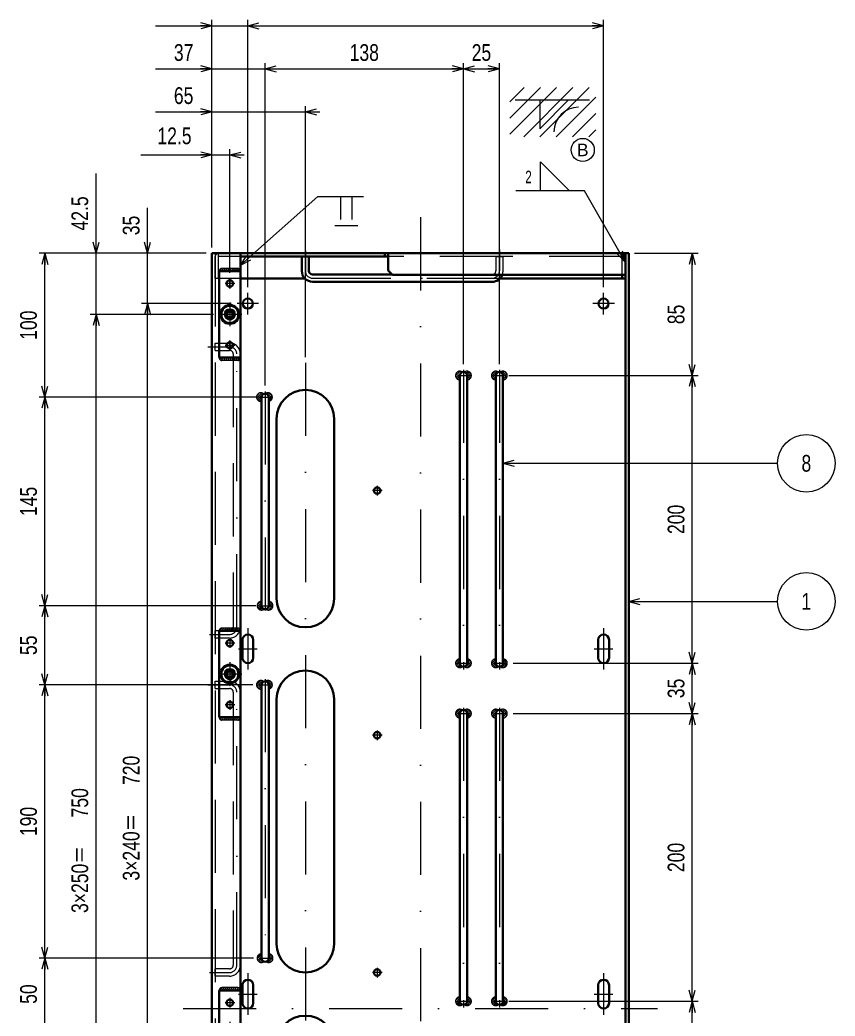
# Model space of a CAD drawing. Header units: millimetres. Extents: x -318 to 832, y 7 to 590.
# Drawn here: x 296.8 to 438.6, y 274.1 to 447.2 of the extents above; entities that cross this region are included whole.
import ezdxf
from ezdxf.enums import TextEntityAlignment as Align

# ---------------------------------------------------------------- set-up
doc = ezdxf.new("R2010")
doc.units = ezdxf.units.MM
for name, pattern in [('DASHDOT', [25.3, 12.7, -6.3, 0, -6.3]), ('DASHED', [19, 12.7, -6.3]), ('DIVIDE', [31.6, 12.7, -6.3, 0, -6.3, 0, -6.3])]:
    doc.linetypes.add(name, pattern=pattern)
for name, color, linetype in [('GR1_02', 7, 'Continuous'), ('GR1_03', 7, 'Continuous'), ('GR1_06', 7, 'Continuous'), ('GR1_11', 7, 'Continuous'), ('GR1_12', 7, 'Continuous'), ('GR1_14', 7, 'Continuous'), ('GR1_15', 7, 'Continuous'), ('GR1_16', 7, 'Continuous')]:
    doc.layers.add(name, color=color, linetype=linetype)
doc.styles.add('HG丸ｺﾞｼｯｸM-PRO', font='')
doc.styles.get('HG丸ｺﾞｼｯｸM-PRO').set_extended_font_data('HG丸ｺﾞｼｯｸM-PRO')
pattern_1 = [(45, (0, 0), (-0.1767767, 0.1767767), [])]

# ---------------------------------------------------------------- blocks, each defined once
blk = doc.blocks.new('BLKF084')
at = {"layer": 'GR1_12', "color": 3, "linetype": 'Continuous', "lineweight": 35}
for p, q in [((331.45, 388.49), (331.45, 403.49)), ((331.45, 403.49), (335.2, 403.49)), ((335.2, 403.49), (335.2, 388.49)), ((335.2, 388.49), (331.45, 388.49))]:
    blk.add_line(p, q, dxfattribs=at)
blk = doc.blocks.new('BLKF083')
at = {"layer": 'GR1_12', "color": 4, "linetype": 'DASHDOT', "lineweight": 13}
for p, q in [((333.32, 402.21), (333.32, 400.52)), ((334.17, 401.37), (332.48, 401.37)), ((333.32, 398.06), (333.32, 393.93)), ((335.38, 395.99), (331.26, 395.99)), ((333.32, 391.46), (333.32, 389.77)), ((334.17, 390.62), (332.48, 390.62))]:
    blk.add_line(p, q, dxfattribs=at)
at = {"layer": 'GR1_12', "color": 3, "linetype": 'Continuous', "lineweight": 35}
for centre, radius in [((333.32, 401.37), 0.562), ((333.32, 395.99), 1.62), ((333.32, 390.62), 0.562)]:
    blk.add_circle(centre, radius, dxfattribs=at)
blk.add_blockref('BLKF084', (0, 0), dxfattribs=at)
blk = doc.blocks.new('BLKF085')
at = {"layer": 'GR1_12', "color": 3, "linetype": 'Continuous', "lineweight": 35}
for radius in [1.62, 1.5, 0.875, 0.625, 0.5]:
    blk.add_circle((333.32, 395.99), radius, dxfattribs=at)
at = {"layer": 'GR1_12', "color": 4, "linetype": 'DASHED', "lineweight": 13}
for radius in [1.5, 1.48]:
    blk.add_circle((333.32, 395.99), radius, dxfattribs=at)
blk = doc.blocks.new('BLKF087')
at = {"layer": 'GR1_12', "color": 3, "linetype": 'Continuous', "lineweight": 35}
for p, q in [((331.45, 325.99), (331.45, 340.99)), ((331.45, 340.99), (335.2, 340.99)), ((335.2, 340.99), (335.2, 325.99)), ((335.2, 325.99), (331.45, 325.99))]:
    blk.add_line(p, q, dxfattribs=at)
blk = doc.blocks.new('BLKF086')
at = {"layer": 'GR1_12', "color": 4, "linetype": 'DASHDOT', "lineweight": 13}
for p, q in [((333.32, 339.71), (333.32, 338.02)), ((334.17, 338.87), (332.48, 338.87)), ((333.32, 335.56), (333.32, 331.43)), ((335.38, 333.49), (331.26, 333.49)), ((333.32, 328.96), (333.32, 327.27)), ((334.17, 328.12), (332.48, 328.12))]:
    blk.add_line(p, q, dxfattribs=at)
at = {"layer": 'GR1_12', "color": 3, "linetype": 'Continuous', "lineweight": 35}
for centre, radius in [((333.32, 338.87), 0.562), ((333.32, 333.49), 1.62), ((333.32, 328.12), 0.562)]:
    blk.add_circle(centre, radius, dxfattribs=at)
blk.add_blockref('BLKF087', (0, 0), dxfattribs=at)
blk = doc.blocks.new('BLKF088')
at = {"layer": 'GR1_12', "color": 3, "linetype": 'Continuous', "lineweight": 35}
for radius in [1.62, 1.5, 0.875, 0.625, 0.5]:
    blk.add_circle((333.32, 333.49), radius, dxfattribs=at)
at = {"layer": 'GR1_12', "color": 4, "linetype": 'DASHED', "lineweight": 13}
for radius in [1.5, 1.48]:
    blk.add_circle((333.32, 333.49), radius, dxfattribs=at)
blk = doc.blocks.new('BLKF090')
at = {"layer": 'GR1_12', "color": 3, "linetype": 'Continuous', "lineweight": 35}
for p, q in [((331.45, 263.49), (331.45, 278.49)), ((331.45, 278.49), (335.2, 278.49)), ((335.2, 278.49), (335.2, 263.49)), ((335.2, 263.49), (331.45, 263.49))]:
    blk.add_line(p, q, dxfattribs=at)
blk = doc.blocks.new('BLKF089')
at = {"layer": 'GR1_12', "color": 4, "linetype": 'DASHDOT', "lineweight": 13}
for p, q in [((333.32, 277.21), (333.32, 275.52)), ((334.17, 276.37), (332.48, 276.37)), ((333.32, 273.06), (333.32, 268.93)), ((335.38, 270.99), (331.26, 270.99)), ((334.17, 265.62), (332.48, 265.62)), ((333.32, 266.46), (333.32, 264.77))]:
    blk.add_line(p, q, dxfattribs=at)
at = {"layer": 'GR1_12', "color": 3, "linetype": 'Continuous', "lineweight": 35}
for centre, radius in [((333.32, 276.37), 0.562), ((333.32, 270.99), 1.62), ((333.32, 265.62), 0.562)]:
    blk.add_circle(centre, radius, dxfattribs=at)
blk.add_blockref('BLKF090', (0, 0), dxfattribs=at)
blk = doc.blocks.new('BLKF099')
at = {"layer": 'GR1_11', "color": 3, "linetype": 'Continuous', "lineweight": 35}
for p, q in [((373.32, 335.37), (373.32, 385.37)), ((374.57, 385.37), (374.57, 335.37))]:
    blk.add_line(p, q, dxfattribs=at)
for centre, start, end in [((373.95, 385.37), 0, 180), ((373.95, 335.37), 180, 0)]:
    blk.add_arc(centre, 0.625, start, end, dxfattribs=at)
blk = doc.blocks.new('BLKF100')
at = {"layer": 'GR1_11', "color": 3, "linetype": 'Continuous', "lineweight": 35}
for p, q in [((379.57, 335.37), (379.57, 385.37)), ((380.82, 385.37), (380.82, 335.37))]:
    blk.add_line(p, q, dxfattribs=at)
for centre, start, end in [((380.2, 385.37), 0, 180), ((380.2, 335.37), 180, 0)]:
    blk.add_arc(centre, 0.625, start, end, dxfattribs=at)
blk = doc.blocks.new('BLKF101')
at = {"layer": 'GR1_11', "color": 3, "linetype": 'Continuous', "lineweight": 35}
for p, q in [((373.32, 276.62), (373.32, 326.62)), ((374.57, 326.62), (374.57, 276.62))]:
    blk.add_line(p, q, dxfattribs=at)
for centre, start, end in [((373.95, 326.62), 0, 180), ((373.95, 276.62), 180, 0)]:
    blk.add_arc(centre, 0.625, start, end, dxfattribs=at)
blk = doc.blocks.new('BLKF102')
at = {"layer": 'GR1_11', "color": 3, "linetype": 'Continuous', "lineweight": 35}
for p, q in [((379.57, 276.62), (379.57, 326.62)), ((380.82, 326.62), (380.82, 276.62))]:
    blk.add_line(p, q, dxfattribs=at)
for centre, start, end in [((380.2, 326.62), 0, 180), ((380.2, 276.62), 180, 0)]:
    blk.add_arc(centre, 0.625, start, end, dxfattribs=at)
blk = doc.blocks.new('BLKF106')
at = {"layer": 'GR1_11', "color": 4, "linetype": 'DASHDOT', "lineweight": 13}
for p, q in [((346.45, 407.03), (346.45, 403.54)), ((380.2, 407.3), (380.2, 403.54)), ((347.7, 402.29), (378.95, 402.29))]:
    blk.add_line(p, q, dxfattribs=at)
at = {"layer": 'GR1_11', "color": 4, "linetype": 'DASHED', "lineweight": 13}
for p, q in [((345.82, 406.04), (347.07, 406.04)), ((379.57, 406.04), (379.57, 403.54)), ((379.57, 406.04), (380.82, 406.04)), ((380.82, 406.04), (380.82, 403.54)), ((378.95, 402.92), (361.57, 402.92))]:
    blk.add_line(p, q, dxfattribs=at)
at = {"layer": 'GR1_11', "color": 3, "linetype": 'Continuous', "lineweight": 35}
for p, q in [((345.82, 403.54), (345.82, 406.04)), ((347.07, 403.54), (347.07, 406.04)), ((361.57, 402.92), (347.7, 402.92)), ((378.95, 401.67), (347.7, 401.67))]:
    blk.add_line(p, q, dxfattribs=at)
for centre, radius, start, end in [((347.7, 403.54), 1.87, 180, 270), ((347.7, 403.54), 0.625, 180, 270), ((378.95, 403.54), 1.88, 270, 338.8998)]:
    blk.add_arc(centre, radius, start, end, dxfattribs=at)
at = {"layer": 'GR1_11', "color": 4, "linetype": 'DASHDOT', "lineweight": 13}
for centre, start, end in [((347.7, 403.54), 180, 270), ((378.95, 403.54), 270, 0)]:
    blk.add_arc(centre, 1.25, start, end, dxfattribs=at)
at = {"layer": 'GR1_11', "color": 4, "linetype": 'DASHED', "lineweight": 13}
for radius, start in [(0.625, 270), (1.88, 338.8998)]:
    blk.add_arc((378.95, 403.54), radius, start, 0, dxfattribs=at)
blk = doc.blocks.new('BLKF107')
at = {"layer": 'GR1_11', "color": 3, "linetype": 'Continuous', "lineweight": 35}
for p, q in [((338.82, 284.74), (338.82, 331.62)), ((340.07, 331.62), (340.07, 284.12)), ((338.82, 284.12), (338.82, 284.74))]:
    blk.add_line(p, q, dxfattribs=at)
for centre, start, end in [((339.45, 331.62), 34.9152, 180), ((339.45, 331.62), 0, 34.9152), ((339.45, 284.12), 180, 0)]:
    blk.add_arc(centre, 0.625, start, end, dxfattribs=at)
blk = doc.blocks.new('BLKF108')
at = {"layer": 'GR1_11', "color": 3, "linetype": 'Continuous', "lineweight": 35}
for p, q in [((338.82, 345.37), (338.82, 381.62)), ((340.07, 381.62), (340.07, 345.37))]:
    blk.add_line(p, q, dxfattribs=at)
for centre, start, end in [((339.45, 381.62), 34.9152, 180), ((339.45, 381.62), 0, 34.9152), ((339.45, 345.37), 180, 325.0848), ((339.45, 345.37), 325.0848, 0)]:
    blk.add_arc(centre, 0.625, start, end, dxfattribs=at)
blk = doc.blocks.new('FXTIP_ARROW_S')
at = {"color": 0, "linetype": 'Continuous', "lineweight": -2}
for q in [(-1, 0), (-0.966, 0.259), (-0.966, -0.259)]:
    blk.add_line((0, 0), q, dxfattribs=at)
blk = doc.blocks.new('FXTIP_ARROW_E')
at = {"color": 0, "linetype": 'Continuous', "lineweight": -2}
for q in [(-1, 0), (-0.966, 0.259), (-0.966, -0.259)]:
    blk.add_line((0, 0), q, dxfattribs=at)
blk = doc.blocks.new('BLKF120')
at = {"layer": 'GR1_16', "color": 4, "linetype": 'Continuous', "lineweight": 13}
for p, q in [((352.54, 416.5), (352.54, 412.5)), ((354.54, 416.5), (354.54, 412.5)), ((351.58, 411.44), (355.58, 411.44))]:
    blk.add_line(p, q, dxfattribs=at)
blk = doc.blocks.new('BLKF128')
at = {"layer": 'GR1_16', "linetype": 'DIVIDE', "lineweight": 13}
h = blk.add_hatch(dxfattribs=at)
h.set_pattern_fill('_USER', color=4, scale=0.25, angle=45, style=0, pattern_type=0)
h.set_pattern_definition(pattern_1)
edge = h.paths.add_edge_path(flags=0)
edge.add_line((331.95, 403.99), (334.7, 403.99))
edge.add_arc((334.7, 403.49), 0.5, 0, 90, ccw=False)
edge.add_line((335.2, 403.49), (331.45, 403.49))
edge.add_arc((331.95, 403.49), 0.5, 90, 180, ccw=False)
at = {"layer": 'GR1_16', "color": 4, "linetype": 'DIVIDE', "lineweight": 13}
blk.add_line((334.7, 403.99), (331.95, 403.99), dxfattribs=at)
for centre, start, end in [((331.95, 403.49), 90, 180), ((334.7, 403.49), 0, 90)]:
    blk.add_arc(centre, 0.5, start, end, dxfattribs=at)
blk = doc.blocks.new('BLKF129')
at = {"layer": 'GR1_16', "linetype": 'DIVIDE', "lineweight": 13}
h = blk.add_hatch(dxfattribs=at)
h.set_pattern_fill('_USER', color=4, scale=0.25, angle=45, style=0, pattern_type=0)
h.set_pattern_definition(pattern_1)
edge = h.paths.add_edge_path(flags=0)
edge.add_line((331.95, 387.99), (334.7, 387.99))
edge.add_arc((334.7, 388.49), 0.5, 270, 360)
edge.add_line((335.2, 388.49), (331.45, 388.49))
edge.add_arc((331.95, 388.49), 0.5, 180, 270)
at = {"layer": 'GR1_16', "color": 4, "linetype": 'DIVIDE', "lineweight": 13}
blk.add_line((334.7, 387.99), (331.95, 387.99), dxfattribs=at)
for centre, start, end in [((331.95, 388.49), 180, 270), ((334.7, 388.49), 270, 0)]:
    blk.add_arc(centre, 0.5, start, end, dxfattribs=at)
blk = doc.blocks.new('BLKF134')
at = {"layer": 'GR1_16', "linetype": 'DIVIDE', "lineweight": 13}
h = blk.add_hatch(dxfattribs=at)
h.set_pattern_fill('_USER', color=4, scale=0.25, angle=45, style=0, pattern_type=0)
h.set_pattern_definition(pattern_1)
edge = h.paths.add_edge_path(flags=0)
edge.add_line((331.95, 341.49), (334.7, 341.49))
edge.add_arc((334.7, 340.99), 0.5, 0, 90, ccw=False)
edge.add_line((335.2, 340.99), (331.45, 340.99))
edge.add_arc((331.95, 340.99), 0.5, 90, 180, ccw=False)
at = {"layer": 'GR1_16', "color": 4, "linetype": 'DIVIDE', "lineweight": 13}
blk.add_line((334.7, 341.49), (331.95, 341.49), dxfattribs=at)
for centre, start, end in [((331.95, 340.99), 90, 180), ((334.7, 340.99), 0, 90)]:
    blk.add_arc(centre, 0.5, start, end, dxfattribs=at)
blk = doc.blocks.new('BLKF135')
at = {"layer": 'GR1_16', "linetype": 'DIVIDE', "lineweight": 13}
h = blk.add_hatch(dxfattribs=at)
h.set_pattern_fill('_USER', color=4, scale=0.25, angle=45, style=0, pattern_type=0)
h.set_pattern_definition(pattern_1)
edge = h.paths.add_edge_path(flags=0)
edge.add_line((331.95, 325.49), (334.7, 325.49))
edge.add_arc((334.7, 325.99), 0.5, 270, 360)
edge.add_line((335.2, 325.99), (331.45, 325.99))
edge.add_arc((331.95, 325.99), 0.5, 180, 270)
at = {"layer": 'GR1_16', "color": 4, "linetype": 'DIVIDE', "lineweight": 13}
blk.add_line((334.7, 325.49), (331.95, 325.49), dxfattribs=at)
for centre, start, end in [((331.95, 325.99), 180, 270), ((334.7, 325.99), 270, 0)]:
    blk.add_arc(centre, 0.5, start, end, dxfattribs=at)
blk = doc.blocks.new('BLKF140')
at = {"layer": 'GR1_16', "linetype": 'DIVIDE', "lineweight": 13}
h = blk.add_hatch(dxfattribs=at)
h.set_pattern_fill('_USER', color=4, scale=0.25, angle=45, style=0, pattern_type=0)
h.set_pattern_definition(pattern_1)
edge = h.paths.add_edge_path(flags=0)
edge.add_line((331.95, 278.99), (334.7, 278.99))
edge.add_arc((334.7, 278.49), 0.5, 0, 90, ccw=False)
edge.add_line((335.2, 278.49), (331.45, 278.49))
edge.add_arc((331.95, 278.49), 0.5, 90, 180, ccw=False)
at = {"layer": 'GR1_16', "color": 4, "linetype": 'DIVIDE', "lineweight": 13}
blk.add_line((334.7, 278.99), (331.95, 278.99), dxfattribs=at)
for centre, start, end in [((331.95, 278.49), 90, 180), ((334.7, 278.49), 0, 90)]:
    blk.add_arc(centre, 0.5, start, end, dxfattribs=at)
blk = doc.blocks.new('BLKF164')
at = {"layer": 'GR1_02', "color": 3, "linetype": 'Continuous', "lineweight": 35}
for p, q in [((330.2, 144.12), (330.2, 406.62)), ((330.2, 406.62), (402.7, 406.62)), ((335.2, 406.04), (335.2, 406.62)), ((335.2, 198.49), (335.2, 406.62)), ((402.12, 404.74), (402.12, 406.62)), ((402.7, 406.62), (402.7, 199.74)), ((402.12, 404.74), (402.12, 196.12)), ((402.7, 199.74), (402.7, 144.12)), ((335.2, 196.12), (335.2, 198.49)), ((335.2, 145.87), (335.2, 196.12)), ((335.2, 144.12), (335.2, 145.87)), ((402.7, 144.12), (330.2, 144.12))]:
    blk.add_line(p, q, dxfattribs=at)
at = {"layer": 'GR1_02', "color": 4, "linetype": 'DASHED', "lineweight": 13}
for p, q in [((330.77, 406.62), (330.77, 144.12)), ((402.12, 144.12), (402.12, 196.12))]:
    blk.add_line(p, q, dxfattribs=at)
blk = doc.blocks.new('BLKF165')
at = {"layer": 'GR1_02', "color": 3, "linetype": 'Continuous', "lineweight": 35}
for p, q in [((341.45, 286.62), (341.45, 329.12)), ((351.45, 286.62), (351.45, 329.12))]:
    blk.add_line(p, q, dxfattribs=at)
for centre, start, end in [((346.45, 329.12), 0, 180), ((346.45, 286.62), 180, 0)]:
    blk.add_arc(centre, 5, start, end, dxfattribs=at)
blk = doc.blocks.new('BLKF166')
at = {"layer": 'GR1_02', "color": 3, "linetype": 'Continuous', "lineweight": 35}
for p, q in [((341.45, 346.62), (341.45, 377.87)), ((351.45, 346.62), (351.45, 377.87))]:
    blk.add_line(p, q, dxfattribs=at)
for centre, start, end in [((346.45, 377.87), 0, 180), ((346.45, 346.62), 180, 0)]:
    blk.add_arc(centre, 5, start, end, dxfattribs=at)
blk = doc.blocks.new('BLKF167')
at = {"layer": 'GR1_02', "color": 3, "linetype": 'Continuous', "lineweight": 35}
for p, q in [((341.45, 237.87), (341.45, 269.12)), ((351.45, 237.87), (351.45, 269.12))]:
    blk.add_line(p, q, dxfattribs=at)
for centre, start, end in [((346.45, 269.12), 0, 180), ((346.45, 237.87), 180, 0)]:
    blk.add_arc(centre, 5, start, end, dxfattribs=at)
blk = doc.blocks.new('BLKF163')
at = {"layer": 'GR1_02', "color": 4, "linetype": 'DASHDOT', "lineweight": 13}
for p, q in [((366.45, 412.87), (366.45, 201.84)), ((336.45, 395.99), (336.45, 399.74)), ((398.32, 395.99), (398.32, 399.74)), ((338.32, 397.87), (334.57, 397.87)), ((400.2, 397.87), (396.45, 397.87)), ((346.45, 387.57), (346.45, 228.48)), ((325.2, 275.37), (407.7, 275.37)), ((366.45, 196.84), (366.45, 140.99)), ((333.32, 191.66), (333.32, 194.66)), ((399.57, 191.66), (399.57, 194.66)), ((334.82, 193.24), (331.82, 193.24)), ((398.07, 193.24), (401.07, 193.24)), ((333.32, 184.83), (333.32, 187.83)), ((399.57, 184.83), (399.57, 187.83)), ((334.82, 186.24), (331.82, 186.24)), ((398.07, 186.24), (401.07, 186.24)), ((333.32, 154.16), (333.32, 157.16)), ((399.57, 154.16), (399.57, 157.16)), ((334.82, 155.74), (331.82, 155.74)), ((398.07, 155.74), (401.07, 155.74)), ((333.32, 147.33), (333.32, 150.33)), ((399.57, 147.33), (399.57, 150.33)), ((334.82, 148.74), (331.82, 148.74)), ((398.07, 148.74), (401.07, 148.74))]:
    blk.add_line(p, q, dxfattribs=at)
at = {"layer": 'GR1_02', "color": 3, "linetype": 'Continuous', "lineweight": 35}
for p, q in [((398.95, 196.12), (397.7, 194.87)), ((398.95, 196.12), (402.7, 196.12)), ((397.7, 145.87), (397.7, 194.87)), ((397.7, 144.12), (397.7, 145.87))]:
    blk.add_line(p, q, dxfattribs=at)
for centre, radius in [((336.45, 397.87), 0.875), ((398.32, 397.87), 0.875), ((333.32, 193.24), 0.438), ((399.57, 193.24), 0.438), ((333.32, 186.24), 0.438), ((399.57, 186.24), 0.438), ((333.32, 155.74), 0.438), ((399.57, 155.74), 0.438), ((333.32, 148.74), 0.438), ((399.57, 148.74), 0.438)]:
    blk.add_circle(centre, radius, dxfattribs=at)
for name in ['BLKF164', 'BLKF166', 'BLKF165', 'BLKF167']:
    blk.add_blockref(name, (0, 0), dxfattribs=at)
blk = doc.blocks.new('BLKF162')
at = {"layer": 'GR1_02', "color": 161, "linetype": 'Continuous', "lineweight": 9}
for centre in [(333.32, 401.37), (333.32, 390.62), (333.32, 338.87), (333.32, 328.12), (333.32, 276.37), (333.32, 265.62), (333.32, 213.87), (333.32, 203.12)]:
    blk.add_circle(centre, 0.563, dxfattribs=at)
at = {"layer": 'GR1_02', "color": 4, "linetype": 'DASHDOT', "lineweight": 13}
blk.add_blockref('BLKF163', (0, 0), dxfattribs=at)
blk = doc.blocks.new('BLKF171')
at = {"layer": 'GR1_02', "color": 3, "linetype": 'Continuous', "lineweight": 35}
for p, q in [((397.38, 336.31), (397.38, 339.43)), ((399.26, 336.31), (399.26, 339.43))]:
    blk.add_line(p, q, dxfattribs=at)
at = {"layer": 'GR1_02', "color": 4, "linetype": 'DASHDOT', "lineweight": 13}
blk.add_line((396.7, 337.87), (399.95, 337.87), dxfattribs=at)
at = {"layer": 'GR1_02', "color": 3, "linetype": 'Continuous', "lineweight": 35}
for centre, start, end in [((398.32, 339.43), 0, 180), ((398.32, 336.31), 180, 0)]:
    blk.add_arc(centre, 0.938, start, end, dxfattribs=at)
blk = doc.blocks.new('BLKF172')
at = {"layer": 'GR1_02', "color": 3, "linetype": 'Continuous', "lineweight": 35}
for p, q in [((397.38, 276.31), (397.38, 279.43)), ((399.26, 276.31), (399.26, 279.43))]:
    blk.add_line(p, q, dxfattribs=at)
at = {"layer": 'GR1_02', "color": 4, "linetype": 'DASHDOT', "lineweight": 13}
blk.add_line((396.7, 277.87), (399.95, 277.87), dxfattribs=at)
at = {"layer": 'GR1_02', "color": 3, "linetype": 'Continuous', "lineweight": 35}
for centre, start, end in [((398.32, 279.43), 0, 180), ((398.32, 276.31), 180, 0)]:
    blk.add_arc(centre, 0.938, start, end, dxfattribs=at)
blk = doc.blocks.new('BLKF174')
at = {"layer": 'GR1_02', "color": 3, "linetype": 'Continuous', "lineweight": 35}
for p, q in [((335.51, 336.31), (335.51, 339.43)), ((337.38, 336.31), (337.38, 339.43))]:
    blk.add_line(p, q, dxfattribs=at)
at = {"layer": 'GR1_02', "color": 4, "linetype": 'DASHDOT', "lineweight": 13}
blk.add_line((334.82, 337.87), (338.05, 337.87), dxfattribs=at)
at = {"layer": 'GR1_02', "color": 3, "linetype": 'Continuous', "lineweight": 35}
for centre, start, end in [((336.45, 339.43), 0, 180), ((336.45, 336.31), 180, 0)]:
    blk.add_arc(centre, 0.938, start, end, dxfattribs=at)
blk = doc.blocks.new('BLKF175')
at = {"layer": 'GR1_02', "color": 3, "linetype": 'Continuous', "lineweight": 35}
for p, q in [((335.51, 276.31), (335.51, 279.43)), ((337.38, 276.31), (337.38, 279.43))]:
    blk.add_line(p, q, dxfattribs=at)
at = {"layer": 'GR1_02', "color": 4, "linetype": 'DASHDOT', "lineweight": 13}
blk.add_line((334.82, 277.87), (338.05, 277.87), dxfattribs=at)
at = {"layer": 'GR1_02', "color": 3, "linetype": 'Continuous', "lineweight": 35}
for centre, start, end in [((336.45, 279.43), 0, 180), ((336.45, 276.31), 180, 0)]:
    blk.add_arc(centre, 0.938, start, end, dxfattribs=at)
blk = doc.blocks.new('BLKF195')
at = {"layer": 'GR1_06', "color": 4, "linetype": 'DASHED', "lineweight": 13}
for p, q in [((330.77, 402.24), (330.77, 406.04)), ((331.35, 402.24), (331.35, 406.62)), ((335.2, 406.62), (331.35, 406.62)), ((335.2, 406.04), (331.35, 406.04)), ((401.55, 406.04), (360.87, 406.04)), ((401.55, 402.87), (401.55, 406.04)), ((335.2, 402.24), (330.77, 402.24)), ((380.3, 402.24), (346.35, 402.24))]:
    blk.add_line(p, q, dxfattribs=at)
at = {"layer": 'GR1_06', "color": 3, "linetype": 'Continuous', "lineweight": 35}
for p, q in [((335.2, 406.04), (335.2, 406.62)), ((401.55, 406.62), (335.2, 406.62)), ((360.87, 406.04), (335.2, 406.04)), ((360.25, 406.04), (360.25, 406.62)), ((360.87, 406.04), (360.87, 406.62)), ((360.87, 403.62), (360.87, 406.04)), ((401.55, 406.04), (401.55, 406.62)), ((402.12, 406.04), (401.55, 406.04)), ((402.12, 402.24), (402.12, 406.04)), ((402.12, 402.24), (402.12, 406.04)), ((361.62, 402.87), (360.87, 403.62)), ((346.35, 402.24), (335.2, 402.24)), ((402.12, 402.87), (361.62, 402.87)), ((402.12, 402.24), (380.3, 402.24)), ((401.55, 402.24), (401.55, 402.87))]:
    blk.add_line(p, q, dxfattribs=at)
at = {"layer": 'GR1_06', "color": 4, "linetype": 'DASHED', "lineweight": 13}
blk.add_arc((331.35, 406.04), 0.575, 90, 180, dxfattribs=at)
at = {"layer": 'GR1_06', "color": 3, "linetype": 'Continuous', "lineweight": 35}
blk.add_arc((401.55, 406.04), 0.575, 0, 90, dxfattribs=at)
blk = doc.blocks.new('BLKF208')
at = {"layer": 'GR1_11', "color": 4, "linetype": 'DASHDOT', "lineweight": 13}
for p, q in [((329.51, 390.37), (333.27, 390.37)), ((334.52, 341.62), (334.52, 389.12)), ((329.79, 340.37), (333.27, 340.37))]:
    blk.add_line(p, q, dxfattribs=at)
at = {"layer": 'GR1_11', "color": 4, "linetype": 'DASHED', "lineweight": 13}
for p, q in [((330.77, 390.99), (333.27, 390.99)), ((330.77, 389.74), (330.77, 390.99)), ((330.77, 389.74), (333.27, 389.74)), ((333.9, 389.12), (333.9, 341.62)), ((335.15, 389.12), (335.15, 341.62)), ((330.77, 339.74), (330.77, 340.99)), ((333.27, 340.99), (330.77, 340.99)), ((333.27, 339.74), (330.77, 339.74))]:
    blk.add_line(p, q, dxfattribs=at)
for centre, radius, start, end in [((333.27, 389.12), 1.88, 0, 90), ((333.27, 389.12), 0.625, 0, 90), ((333.27, 341.62), 1.87, 270, 0), ((333.27, 341.62), 0.625, 270, 0)]:
    blk.add_arc(centre, radius, start, end, dxfattribs=at)
at = {"layer": 'GR1_11', "color": 4, "linetype": 'DASHDOT', "lineweight": 13}
for centre, start, end in [((333.27, 389.12), 0, 90), ((333.27, 341.62), 270, 0)]:
    blk.add_arc(centre, 1.25, start, end, dxfattribs=at)
blk = doc.blocks.new('BLKF209')
at = {"layer": 'GR1_11', "color": 4, "linetype": 'DASHDOT', "lineweight": 13}
for p, q in [((329.51, 331.62), (333.27, 331.62)), ((334.52, 282.87), (334.52, 330.37)), ((329.79, 281.62), (333.27, 281.62))]:
    blk.add_line(p, q, dxfattribs=at)
at = {"layer": 'GR1_11', "color": 4, "linetype": 'DASHED', "lineweight": 13}
for p, q in [((330.77, 332.24), (333.27, 332.24)), ((330.77, 330.99), (330.77, 332.24)), ((330.77, 330.99), (333.27, 330.99)), ((333.9, 330.37), (333.9, 282.87)), ((335.15, 330.37), (335.15, 282.87)), ((330.77, 280.99), (330.77, 282.24)), ((333.27, 282.24), (330.77, 282.24)), ((333.27, 280.99), (330.77, 280.99))]:
    blk.add_line(p, q, dxfattribs=at)
for centre, radius, start, end in [((333.27, 330.37), 1.88, 0, 90), ((333.27, 330.37), 0.625, 0, 90), ((333.27, 282.87), 1.87, 270, 0), ((333.27, 282.87), 0.625, 270, 0)]:
    blk.add_arc(centre, radius, start, end, dxfattribs=at)
at = {"layer": 'GR1_11', "color": 4, "linetype": 'DASHDOT', "lineweight": 13}
for centre, start, end in [((333.27, 330.37), 0, 90), ((333.27, 282.87), 270, 0)]:
    blk.add_arc(centre, 1.25, start, end, dxfattribs=at)
blk = doc.blocks.new('BLKF235')
at = {"layer": 'GR1_14', "linetype": 'Continuous', "lineweight": 13}
h = blk.add_hatch(dxfattribs=at)
h.set_pattern_fill('_USER', color=4, scale=2, angle=45, style=0, pattern_type=0)
h.set_pattern_definition([(45, (0, 0), (-1.4142136, 1.4142136), [])])
h.paths.add_polyline_path([(396.97, 435.41), (382.04, 435.41), (382.04, 426.85), (396.97, 426.85)], flags=0)
at = {"layer": 'GR1_14', "color": 4, "linetype": 'Continuous', "lineweight": 13}
for p, q in [((382.96, 433.27), (395.84, 433.27)), ((387.24, 433.27), (387.24, 428.27)), ((387.24, 428.27), (392.24, 433.27))]:
    blk.add_line(p, q, dxfattribs=at)
blk.add_arc((394.09, 427.59), 4.44, 91.8605, 178.1395, dxfattribs=at)

msp = doc.modelspace()

# ---------------------------------------------------------------- hatches: boundary and pattern name
at = {"layer": 'GR1_16', "linetype": 'DIVIDE', "lineweight": 13}
h = msp.add_hatch(dxfattribs=at)
h.set_pattern_fill('_USER', color=4, scale=0.25, angle=45, style=0, pattern_type=0)
h.set_pattern_definition(pattern_1)
edge = h.paths.add_edge_path(flags=0)
edge.add_arc((373.32, 385.37), 0.75, 53.1301, 270)
edge.add_line((373.32, 384.62), (373.32, 385.37))
edge.add_arc((373.95, 385.37), 0.625, 106.2602, 180, ccw=False)
edge = h.paths.add_edge_path(flags=0)
edge.add_arc((374.57, 385.37), 0.75, -90, 126.8699, ccw=False)
edge.add_line((374.57, 384.62), (374.57, 385.37))
edge.add_arc((373.95, 385.37), 0.625, 0, 73.7398)
h = msp.add_hatch(dxfattribs=at)
h.set_pattern_fill('_USER', color=4, scale=0.25, angle=45, style=0, pattern_type=0)
h.set_pattern_definition(pattern_1)
edge = h.paths.add_edge_path(flags=0)
edge.add_arc((379.57, 385.37), 0.75, 53.1301, 270)
edge.add_line((379.57, 384.62), (379.57, 385.37))
edge.add_arc((380.2, 385.37), 0.625, 106.2602, 180, ccw=False)
edge = h.paths.add_edge_path(flags=0)
edge.add_arc((380.82, 385.37), 0.75, -90, 126.8699, ccw=False)
edge.add_line((380.82, 384.62), (380.82, 385.37))
edge.add_arc((380.2, 385.37), 0.625, 0, 73.7398)
h = msp.add_hatch(dxfattribs=at)
h.set_pattern_fill('_USER', color=4, scale=0.25, angle=45, style=0, pattern_type=0)
h.set_pattern_definition(pattern_1)
edge = h.paths.add_edge_path(flags=0)
edge.add_arc((338.71, 381.62), 0.75, 53.1301, 270)
edge.add_line((338.71, 380.87), (338.71, 381.62))
edge.add_arc((339.33, 381.62), 0.625, 106.2602, 180, ccw=False)
edge = h.paths.add_edge_path(flags=0)
edge.add_arc((339.96, 381.62), 0.75, -90, 126.8699, ccw=False)
edge.add_line((339.96, 380.87), (339.96, 381.62))
edge.add_arc((339.33, 381.62), 0.625, 0, 73.7398)
h = msp.add_hatch(dxfattribs=at)
h.set_pattern_fill('_USER', color=4, scale=0.25, angle=45, style=0, pattern_type=0)
h.set_pattern_definition(pattern_1)
edge = h.paths.add_edge_path(flags=0)
edge.add_arc((338.82, 345.37), 0.75, 90, 306.8699, ccw=False)
edge.add_line((338.82, 346.12), (338.82, 345.37))
edge.add_arc((339.45, 345.37), 0.625, 180, 253.7398)
edge = h.paths.add_edge_path(flags=0)
edge.add_arc((340.07, 345.37), 0.75, 233.1301, 450)
edge.add_line((340.07, 346.12), (340.07, 345.37))
edge.add_arc((339.45, 345.37), 0.625, 286.2602, 360, ccw=False)
h = msp.add_hatch(dxfattribs=at)
h.set_pattern_fill('_USER', color=4, scale=0.25, angle=45, style=0, pattern_type=0)
h.set_pattern_definition(pattern_1)
edge = h.paths.add_edge_path(flags=0)
edge.add_arc((373.32, 335.37), 0.75, 90, 306.8699, ccw=False)
edge.add_line((373.32, 336.12), (373.32, 335.37))
edge.add_arc((373.95, 335.37), 0.625, 180, 253.7398)
edge = h.paths.add_edge_path(flags=0)
edge.add_arc((374.57, 335.37), 0.75, 233.1301, 450)
edge.add_line((374.57, 336.12), (374.57, 335.37))
edge.add_arc((373.95, 335.37), 0.625, 286.2602, 360, ccw=False)
h = msp.add_hatch(dxfattribs=at)
h.set_pattern_fill('_USER', color=4, scale=0.25, angle=45, style=0, pattern_type=0)
h.set_pattern_definition(pattern_1)
edge = h.paths.add_edge_path(flags=0)
edge.add_arc((379.57, 335.37), 0.75, 90, 306.8699, ccw=False)
edge.add_line((379.57, 336.12), (379.57, 335.37))
edge.add_arc((380.2, 335.37), 0.625, 180, 253.7398)
edge = h.paths.add_edge_path(flags=0)
edge.add_arc((380.82, 335.37), 0.75, 233.1301, 450)
edge.add_line((380.82, 336.12), (380.82, 335.37))
edge.add_arc((380.2, 335.37), 0.625, 286.2602, 360, ccw=False)
h = msp.add_hatch(dxfattribs=at)
h.set_pattern_fill('_USER', color=4, scale=0.25, angle=45, style=0, pattern_type=0)
h.set_pattern_definition(pattern_1)
edge = h.paths.add_edge_path(flags=0)
edge.add_arc((338.71, 331.62), 0.75, 53.1301, 270)
edge.add_line((338.71, 330.87), (338.71, 331.62))
edge.add_arc((339.33, 331.62), 0.625, 106.2602, 180, ccw=False)
edge = h.paths.add_edge_path(flags=0)
edge.add_arc((339.96, 331.62), 0.75, -90, 126.8699, ccw=False)
edge.add_line((339.96, 330.87), (339.96, 331.62))
edge.add_arc((339.33, 331.62), 0.625, 0, 73.7398)
h = msp.add_hatch(dxfattribs=at)
h.set_pattern_fill('_USER', color=4, scale=0.25, angle=45, style=0, pattern_type=0)
h.set_pattern_definition(pattern_1)
edge = h.paths.add_edge_path(flags=0)
edge.add_arc((373.32, 326.62), 0.75, 53.1301, 270)
edge.add_line((373.32, 325.87), (373.32, 326.62))
edge.add_arc((373.95, 326.62), 0.625, 106.2602, 180, ccw=False)
edge = h.paths.add_edge_path(flags=0)
edge.add_arc((374.57, 326.62), 0.75, -90, 126.8699, ccw=False)
edge.add_line((374.57, 325.87), (374.57, 326.62))
edge.add_arc((373.95, 326.62), 0.625, 0, 73.7398)
h = msp.add_hatch(dxfattribs=at)
h.set_pattern_fill('_USER', color=4, scale=0.25, angle=45, style=0, pattern_type=0)
h.set_pattern_definition(pattern_1)
edge = h.paths.add_edge_path(flags=0)
edge.add_arc((379.57, 326.62), 0.75, 53.1301, 270)
edge.add_line((379.57, 325.87), (379.57, 326.62))
edge.add_arc((380.2, 326.62), 0.625, 106.2602, 180, ccw=False)
edge = h.paths.add_edge_path(flags=0)
edge.add_arc((380.82, 326.62), 0.75, -90, 126.8699, ccw=False)
edge.add_line((380.82, 325.87), (380.82, 326.62))
edge.add_arc((380.2, 326.62), 0.625, 0, 73.7398)
h = msp.add_hatch(dxfattribs=at)
h.set_pattern_fill('_USER', color=4, scale=0.25, angle=45, style=0, pattern_type=0)
h.set_pattern_definition(pattern_1)
edge = h.paths.add_edge_path(flags=0)
edge.add_arc((338.82, 284.12), 0.75, 90, 306.8699, ccw=False)
edge.add_line((338.82, 284.87), (338.82, 284.12))
edge.add_arc((339.45, 284.12), 0.625, 180, 253.7398)
edge = h.paths.add_edge_path(flags=0)
edge.add_arc((340.07, 284.12), 0.75, 233.1301, 450)
edge.add_line((340.07, 284.87), (340.07, 284.12))
edge.add_arc((339.45, 284.12), 0.625, 286.2602, 360, ccw=False)
h = msp.add_hatch(dxfattribs=at)
h.set_pattern_fill('_USER', color=4, scale=0.25, angle=45, style=0, pattern_type=0)
h.set_pattern_definition(pattern_1)
edge = h.paths.add_edge_path(flags=0)
edge.add_arc((373.32, 276.62), 0.75, 90, 306.8699, ccw=False)
edge.add_line((373.32, 277.37), (373.32, 276.62))
edge.add_arc((373.95, 276.62), 0.625, 180, 253.7398)
edge = h.paths.add_edge_path(flags=0)
edge.add_arc((374.57, 276.62), 0.75, 233.1301, 450)
edge.add_line((374.57, 277.37), (374.57, 276.62))
edge.add_arc((373.95, 276.62), 0.625, 286.2602, 360, ccw=False)
h = msp.add_hatch(dxfattribs=at)
h.set_pattern_fill('_USER', color=4, scale=0.25, angle=45, style=0, pattern_type=0)
h.set_pattern_definition(pattern_1)
edge = h.paths.add_edge_path(flags=0)
edge.add_arc((379.57, 276.62), 0.75, 90, 306.8699, ccw=False)
edge.add_line((379.57, 277.37), (379.57, 276.62))
edge.add_arc((380.2, 276.62), 0.625, 180, 253.7398)
edge = h.paths.add_edge_path(flags=0)
edge.add_arc((380.82, 276.62), 0.75, 233.1301, 450)
edge.add_line((380.82, 277.37), (380.82, 276.62))
edge.add_arc((380.2, 276.62), 0.625, 286.2602, 360, ccw=False)

# ---------------------------------------------------------------- linework, layer by layer
at = {"layer": 'GR1_02', "color": 4, "linetype": 'DASHDOT', "lineweight": 13}
for p, q in [((359.79, 365.37), (358.1, 365.37)), ((358.95, 366.21), (358.95, 364.52)), ((336.45, 341.48), (336.45, 334.29)), ((398.32, 341.48), (398.32, 334.29)), ((359.79, 322.87), (358.1, 322.87)), ((358.95, 323.71), (358.95, 322.02)), ((358.95, 282.46), (358.95, 280.77)), ((336.45, 281.48), (336.45, 274.29)), ((359.79, 281.62), (358.1, 281.62)), ((398.32, 281.48), (398.32, 274.29))]:
    msp.add_line(p, q, dxfattribs=at)
at = {"layer": 'GR1_02', "color": 3, "linetype": 'Continuous', "lineweight": 35}
for centre in [(358.95, 365.37), (358.95, 322.87), (358.95, 281.62)]:
    msp.add_circle(centre, 0.562, dxfattribs=at)
at = {"layer": 'GR1_03', "color": 4, "linetype": 'DASHDOT', "lineweight": 13}
for p, q in [((333.32, 400.52), (333.32, 402.21)), ((334.17, 401.37), (332.48, 401.37)), ((333.32, 389.77), (333.32, 391.46)), ((334.17, 390.62), (332.48, 390.62))]:
    msp.add_line(p, q, dxfattribs=at)
at = {"layer": 'GR1_11', "color": 4, "linetype": 'DASHDOT', "lineweight": 13}
for p, q in [((373.95, 386.37), (373.95, 334.31)), ((380.2, 386.37), (380.2, 334.31)), ((372.92, 385.37), (375.04, 385.37)), ((379.17, 385.37), (381.29, 385.37)), ((339.45, 382.62), (339.45, 344.31)), ((338.3, 381.62), (340.42, 381.62)), ((338.42, 345.37), (340.54, 345.37)), ((372.92, 335.37), (375.04, 335.37)), ((379.17, 335.37), (381.29, 335.37)), ((339.45, 332.62), (339.45, 283.06)), ((338.3, 331.62), (340.42, 331.62)), ((373.95, 327.62), (373.95, 275.56)), ((380.2, 327.62), (380.2, 275.56)), ((372.92, 326.62), (375.04, 326.62)), ((379.17, 326.62), (381.29, 326.62)), ((338.42, 284.12), (340.54, 284.12)), ((372.92, 276.62), (375.04, 276.62)), ((379.17, 276.62), (381.29, 276.62))]:
    msp.add_line(p, q, dxfattribs=at)
at = {"layer": 'GR1_14', "color": 4, "linetype": 'Continuous', "lineweight": 13}
msp.add_circle((394.69, 424.58), 2, dxfattribs=at)
at = {"layer": 'GR1_15', "color": 4, "linetype": 'Continuous', "lineweight": 13}
for p, q in [((380.82, 370.12), (428.58, 370.12)), ((402.7, 346.12), (428.58, 346.12))]:
    msp.add_line(p, q, dxfattribs=at)
for centre in [(433.58, 370.12), (433.58, 346.12)]:
    msp.add_circle(centre, 5, dxfattribs=at)
at = {"layer": 'GR1_16', "color": 4, "linetype": 'Continuous', "lineweight": 13}
for p, q in [((330.2, 407.62), (330.2, 447.17)), ((336.45, 400.74), (336.45, 447.17)), ((398.32, 400.74), (398.32, 447.17)), ((320.37, 446.17), (330.2, 446.17)), ((330.2, 446.17), (336.45, 446.17)), ((336.45, 446.17), (398.32, 446.17)), ((320.37, 438.68), (330.2, 438.68)), ((330.2, 407.62), (330.2, 439.68)), ((330.2, 438.68), (339.45, 438.68)), ((339.45, 383.62), (339.45, 439.68)), ((339.45, 438.68), (373.95, 438.68)), ((373.95, 387.37), (373.95, 439.68)), ((373.95, 438.68), (380.2, 438.68)), ((380.2, 387.37), (380.2, 439.68)), ((320.37, 431.19), (330.2, 431.19)), ((330.2, 407.62), (330.2, 432.19)), ((330.2, 431.19), (346.45, 431.19)), ((346.45, 388.57), (346.45, 432.19)), ((346.45, 431.19), (348.95, 431.19)), ((330.2, 407.62), (330.2, 424.7)), ((333.32, 403.21), (333.32, 424.7)), ((317.84, 423.7), (330.2, 423.7)), ((330.2, 423.7), (333.32, 423.7)), ((333.32, 423.7), (335.82, 423.7)), ((387.36, 417.5), (387.36, 422.5)), ((387.36, 422.5), (392.36, 417.5)), ((310.05, 406.62), (310.05, 420.46)), ((395, 417.5), (383.08, 417.5)), ((402.12, 405.04), (395, 417.5)), ((335.2, 404.58), (348.63, 416.5)), ((348.63, 416.5), (356.55, 416.5)), ((318.98, 406.62), (318.98, 414.54)), ((329.2, 406.62), (300.13, 406.62)), ((301.13, 381.62), (301.13, 406.62)), ((329.2, 406.62), (309.05, 406.62)), ((310.05, 395.99), (310.05, 406.62)), ((329.2, 406.62), (317.98, 406.62)), ((318.98, 397.87), (318.98, 406.62)), ((403.7, 406.62), (414.74, 406.62)), ((413.74, 385.37), (413.74, 406.62)), ((333.57, 397.87), (317.98, 397.87)), ((318.98, 217.87), (318.98, 397.87)), ((330.45, 395.99), (309.05, 395.99)), ((310.05, 208.49), (310.05, 395.99)), ((381.82, 385.37), (414.74, 385.37)), ((413.74, 335.37), (413.74, 385.37)), ((337.82, 381.62), (300.13, 381.62)), ((301.13, 345.37), (301.13, 381.62)), ((337.82, 345.37), (300.13, 345.37)), ((301.13, 331.62), (301.13, 345.37)), ((382.57, 335.37), (414.74, 335.37)), ((413.74, 326.62), (413.74, 335.37)), ((337.3, 331.62), (300.13, 331.62)), ((301.13, 284.12), (301.13, 331.62)), ((382.57, 326.62), (414.74, 326.62)), ((413.74, 276.62), (413.74, 326.62)), ((337.42, 284.12), (300.13, 284.12)), ((301.13, 271.62), (301.13, 284.12)), ((381.82, 276.62), (414.74, 276.62)), ((413.74, 267.87), (413.74, 276.62))]:
    msp.add_line(p, q, dxfattribs=at)
at = {"layer": 'GR1_16', "color": 4, "linetype": 'DIVIDE', "lineweight": 13}
for centre, start, end in [((373.32, 385.37), 53.1301, 270), ((374.57, 385.37), 270, 126.8699), ((379.57, 385.37), 53.1301, 270), ((380.82, 385.37), 270, 126.8699), ((338.71, 381.62), 53.1301, 270), ((339.96, 381.62), 270, 126.8699), ((338.82, 345.37), 90, 306.8699), ((340.07, 345.37), 233.1301, 90), ((373.32, 335.37), 90, 306.8699), ((374.57, 335.37), 233.1301, 90), ((379.57, 335.37), 90, 306.8699), ((380.82, 335.37), 233.1301, 90), ((338.71, 331.62), 53.1301, 270), ((339.96, 331.62), 270, 126.8699), ((373.32, 326.62), 53.1301, 270), ((374.57, 326.62), 270, 126.8699), ((379.57, 326.62), 53.1301, 270), ((380.82, 326.62), 270, 126.8699), ((338.82, 284.12), 90, 306.8699), ((340.07, 284.12), 233.1301, 90), ((373.32, 276.62), 90, 306.8699), ((374.57, 276.62), 233.1301, 90), ((379.57, 276.62), 90, 306.8699), ((380.82, 276.62), 233.1301, 90)]:
    msp.add_arc(centre, 0.75, start, end, dxfattribs=at)

# ---------------------------------------------------------------- block references
at = {"layer": 'GR1_02', "color": 161, "linetype": 'Continuous', "lineweight": 9}
msp.add_blockref('BLKF162', (0, 0), dxfattribs=at)
at = {"layer": 'GR1_02', "color": 3, "linetype": 'Continuous', "lineweight": 35}
for name in ['BLKF174', 'BLKF171', 'BLKF175', 'BLKF172']:
    msp.add_blockref(name, (0, 0), dxfattribs=at)
at = {"layer": 'GR1_06', "color": 3, "linetype": 'Continuous', "lineweight": 35}
msp.add_blockref('BLKF195', (0, 0), dxfattribs=at)
at = {"layer": 'GR1_11', "color": 4, "linetype": 'DASHED', "lineweight": 13}
for name in ['BLKF106', 'BLKF208', 'BLKF209']:
    msp.add_blockref(name, (0, 0), dxfattribs=at)
at = {"layer": 'GR1_11', "color": 3, "linetype": 'Continuous', "lineweight": 35}
for name in ['BLKF099', 'BLKF100', 'BLKF108', 'BLKF107', 'BLKF101', 'BLKF102']:
    msp.add_blockref(name, (0, 0), dxfattribs=at)
at = {"layer": 'GR1_12', "color": 4, "linetype": 'DASHDOT', "lineweight": 13}
for name in ['BLKF083', 'BLKF086', 'BLKF089']:
    msp.add_blockref(name, (0, 0), dxfattribs=at)
at = {"layer": 'GR1_12', "color": 3, "linetype": 'Continuous', "lineweight": 35}
for name in ['BLKF085', 'BLKF088']:
    msp.add_blockref(name, (0, 0), dxfattribs=at)
at = {"layer": 'GR1_14', "color": 4, "linetype": 'Continuous', "lineweight": 13}
msp.add_blockref('BLKF235', (0, 0), dxfattribs=at)
at = {"layer": 'GR1_15', "color": 4, "linetype": 'Continuous', "lineweight": 13, "xscale": 2, "yscale": 2, "rotation": 180}
for p in [(380.82, 370.12), (402.7, 346.12)]:
    msp.add_blockref('FXTIP_ARROW_S', p, dxfattribs=at)
at = {"layer": 'GR1_16', "color": 4, "linetype": 'Continuous', "lineweight": 13, "xscale": 2, "yscale": 2}
for name, p, rotation in [('FXTIP_ARROW_E', (330.2, 446.17), 360), ('FXTIP_ARROW_S', (336.45, 446.17), 180), ('FXTIP_ARROW_E', (398.32, 446.17), 360), ('FXTIP_ARROW_E', (330.2, 438.68), 360), ('FXTIP_ARROW_S', (339.45, 438.68), 180), ('FXTIP_ARROW_E', (373.95, 438.68), 360), ('FXTIP_ARROW_S', (373.95, 438.68), 180), ('FXTIP_ARROW_E', (380.2, 438.68), 360), ('FXTIP_ARROW_E', (330.2, 431.19), 360), ('FXTIP_ARROW_S', (346.45, 431.19), 180), ('FXTIP_ARROW_E', (330.2, 423.7), 360), ('FXTIP_ARROW_S', (333.32, 423.7), 180), ('FXTIP_ARROW_S', (310.05, 406.62), 270), ('FXTIP_ARROW_S', (318.98, 406.62), 270), ('FXTIP_ARROW_S', (402.12, 405.04), 299.7585146960783), ('FXTIP_ARROW_E', (301.13, 406.62), 90), ('FXTIP_ARROW_S', (335.2, 404.58), 221.6020431748823), ('FXTIP_ARROW_E', (413.74, 406.62), 90), ('FXTIP_ARROW_E', (318.98, 397.87), 90), ('FXTIP_ARROW_E', (310.05, 395.99), 90), ('FXTIP_ARROW_S', (413.74, 385.37), 270), ('FXTIP_ARROW_E', (413.74, 385.37), 90), ('FXTIP_ARROW_S', (301.13, 381.62), 270), ('FXTIP_ARROW_E', (301.13, 381.62), 90), ('FXTIP_ARROW_S', (301.13, 345.37), 270), ('FXTIP_ARROW_E', (301.13, 345.37), 90), ('FXTIP_ARROW_S', (413.74, 335.37), 270), ('FXTIP_ARROW_E', (413.74, 335.37), 90), ('FXTIP_ARROW_S', (301.13, 331.62), 270), ('FXTIP_ARROW_E', (301.13, 331.62), 90), ('FXTIP_ARROW_S', (413.74, 326.62), 270), ('FXTIP_ARROW_E', (413.74, 326.62), 90), ('FXTIP_ARROW_S', (301.13, 284.12), 270), ('FXTIP_ARROW_E', (301.13, 284.12), 90), ('FXTIP_ARROW_S', (413.74, 276.62), 270), ('FXTIP_ARROW_E', (413.74, 276.62), 90)]:
    msp.add_blockref(name, p, dxfattribs=dict(at, rotation=rotation))
at = {"layer": 'GR1_16', "color": 4, "linetype": 'Continuous', "lineweight": 13}
msp.add_blockref('BLKF120', (0, 0), dxfattribs=at)
at = {"layer": 'GR1_16', "color": 4, "linetype": 'DIVIDE', "lineweight": 13}
for name in ['BLKF128', 'BLKF129', 'BLKF134', 'BLKF135', 'BLKF140']:
    msp.add_blockref(name, (0, 0), dxfattribs=at)

# ---------------------------------------------------------------- texts
at = {"layer": 'GR1_14', "color": 3, "linetype": 'Continuous', "lineweight": 35, "style": 'HG丸ｺﾞｼｯｸM-PRO', "width": 1.04272}
msp.add_text('B', height=2.18, dxfattribs=at).set_placement((394.69, 424.58), align=Align.MIDDLE_CENTER)
at = {"layer": 'GR1_15', "color": 3, "linetype": 'Continuous', "lineweight": 35, "style": 'HG丸ｺﾞｼｯｸM-PRO', "width": 0.784542}
for s, p in [('8', (433.58, 370.12)), ('1', (433.58, 346.12))]:
    msp.add_text(s, height=2.91, rotation=0, dxfattribs=at).set_placement(p, align=Align.MIDDLE_CENTER)
at = {"layer": 'GR1_16', "color": 3, "linetype": 'Continuous', "lineweight": 35, "style": 'HG丸ｺﾞｼｯｸM-PRO'}
for s, rotation, width, p in [('37', 0, 0.784542, (325.28, 439.18)), ('138', 0, 0.784542, (356.7, 439.18)), ('25', 0, 0.784542, (377.07, 439.18)), ('65', 0, 0.784542, (325.28, 431.69)), ('12.5', 0, 0.784749, (323.69, 424.7)), ('42.5', 90, 0.784749, (309.55, 413.54)), ('35', 90, 0.784542, (318.48, 411.45)), ('100', 90, 0.784542, (300.63, 394.12)), ('85', 90, 0.784542, (413.24, 395.99)), ('145', 90, 0.784542, (300.63, 363.49)), ('200', 90, 0.784542, (413.24, 360.37)), ('55', 90, 0.784542, (300.63, 338.49)), ('35', 90, 0.784542, (413.24, 330.99)), ('720', 90, 0.784542, (318.48, 316.75)), ('750', 90, 0.784542, (309.55, 311.12)), ('190', 90, 0.784542, (300.63, 307.87)), ('3×240＝', 90, 0.783455, (318.48, 303.43)), ('3×250＝', 90, 0.783455, (309.55, 297.8)), ('200', 90, 0.784542, (413.24, 301.62)), ('50', 90, 0.784542, (300.63, 277.87))]:
    msp.add_text(s, height=2.909, rotation=rotation, dxfattribs=dict(at, width=width)).set_placement(p, align=Align.BOTTOM_CENTER)
at = {"layer": 'GR1_16', "color": 3, "linetype": 'Continuous', "lineweight": 35, "style": 'HG丸ｺﾞｼｯｸM-PRO', "width": 0.691275}
msp.add_text('2', height=2.18, dxfattribs=at).set_placement((385.26, 419.89), align=Align.MIDDLE_CENTER)

doc.saveas('drawing.dxf')
